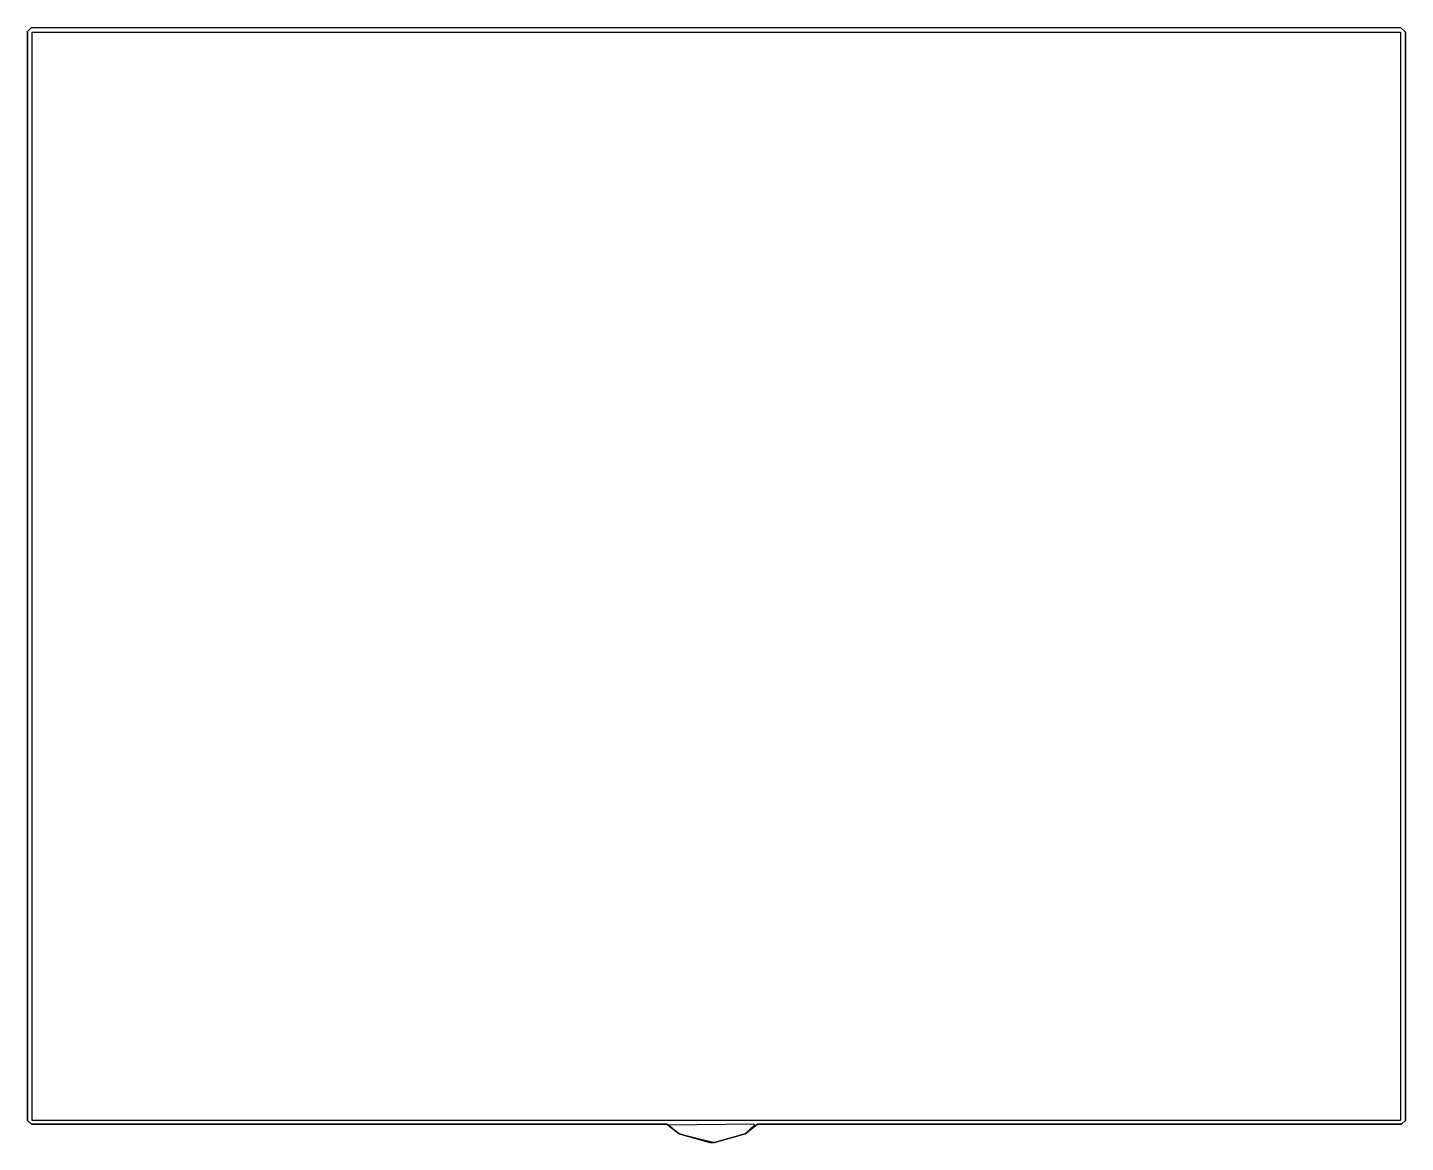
# Model space of a CAD drawing. Extents: x -2.41 to 2.41, y -1.92 to 1.98.
import ezdxf

# ---------------------------------------------------------------- set-up
doc = ezdxf.new("R2010")
doc.units = 0

# ---------------------------------------------------------------- blocks, each defined once
blk = doc.blocks.new('柜橱中顶视')
at = {"linetype": 'Continuous'}
for points in [[(-2.3933, 1.98), (2.39, 1.98), (2.4067, 1.9634), (2.4067, -1.84), (2.3933, -1.8533), (0.1433, -1.8533), (0.1, -1.8866), (-0.0067, -1.9166), (-0.0233, -1.9166), (-0.13, -1.8866), (-0.1733, -1.8533), (-2.3933, -1.8533), (-2.4067, -1.84), (-2.4067, 1.9667), (-2.3933, 1.98)], [(-2.39, 1.9634), (2.39, 1.9634), (2.39, -1.84), (-2.39, -1.84), (-2.39, 1.9634)], [(0.1333, -1.8566), (0.13, -1.8533), (-0.1667, -1.8566), (-0.13, -1.8866), (-0.0067, -1.9166), (0.1, -1.8866), (0.1333, -1.8566)]]:
    blk.add_lwpolyline(points, dxfattribs=at)
blk.add_lwpolyline([(-2.3933, 1.98), (-2.4067, 1.9667), (-2.4067, -1.84), (-2.3933, -1.8533), (-0.1733, -1.8533), (-0.13, -1.8866), (-0.0233, -1.9166), (-0.0067, -1.9166), (0.1, -1.8866), (0.1433, -1.8533), (2.3933, -1.8533), (2.4067, -1.84), (2.4067, 1.9634), (2.39, 1.98)])

msp = doc.modelspace()

# ---------------------------------------------------------------- block references
msp.add_blockref('柜橱中顶视', (0, 0))

doc.saveas('drawing.dxf')
